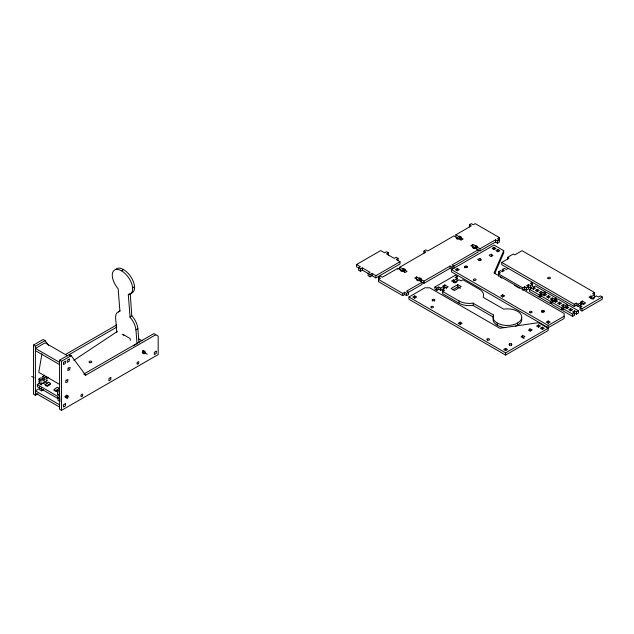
<?xml version="1.0" encoding="UTF-8"?>
<svg xmlns="http://www.w3.org/2000/svg" width="634" height="634" viewBox="0 0 634 634"><rect width="100%" height="100%" fill="white"/><g stroke="black" fill="none" stroke-linecap="round" stroke-linejoin="round"><path stroke-width="0.95" d="M41.947 353.812L38.753 372.372L59.588 384.402M503.713 250.66L494.044 272.985L564.141 313.458L564.141 318.482L548.188 327.691L451.503 271.875L451.503 269.64L494.044 245.081L503.713 250.66L503.713 252.895L494.821 273.436M522.567 335.552L521.1 336.884L523.399 337.732L524.873 336.408L522.567 335.552L522.567 337.787L524.104 338.358M529.929 328.903L528.455 330.235L530.761 331.083L532.235 329.751L529.929 328.903L529.929 331.138M121.577 270.853L123.503 269.545M132.609 287.884L134.535 286.576M137.071 344.167L135.938 329.894A14.36 7.537 55.8 0 0 130.097 317.293L128.298 294.62L129.582 293.748M129.851 317.04L131.777 315.732L130.295 294.287M135.938 329.894L137.863 328.586A14.36 7.537 55.8 0 0 132.023 315.986L131.777 315.732M39.268 383.895L38.936 379.021L40.861 377.737L42.795 378.855L42.946 381.002L44.871 379.718L44.729 377.579L42.795 376.461L44.721 375.177M41.202 385.004L40.869 380.138L42.795 378.855M44.729 377.579L46.654 376.295L46.987 381.169M59.675 397.169L57.742 398.453L37.438 386.732L37.295 384.584L39.229 383.308L41.162 384.426L46.948 380.582M46.654 378.379L48.295 377.285M73.774 360.374L117.322 331.471M50.569 384.172L47.201 386.415L45.268 385.298M39.459 386.811L39.657 389.736L41.59 390.853L43.524 389.569M59.231 388.349L55.847 390.631L53.914 389.522L57.29 387.279L59.224 388.396M57.908 390.108L55.903 391.44L53.969 390.322M57.742 398.453L57.599 396.305L59.533 395.03L57.599 393.912M133.512 345.918L135.977 344.278M37.977 393.817L35.409 395.299L33.475 394.182L33.475 345.062L43.144 339.483L45.077 340.601L48.556 345.284M33.475 345.062L35.409 346.18L45.077 340.601M65.334 354.58L116.624 324.965M155.774 334.736L85.685 375.209L83.751 374.092L153.84 333.619L158.191 336.131L158.191 354.557L61.514 410.372L59.58 409.255L59.58 360.136L116.846 327.073M59.58 360.136L61.514 361.253L71.182 355.666L85.685 375.209M39.276 388.602L35.409 390.837L59.58 404.793M398.104 260.614L398.104 258.387L396.171 259.496L400.038 261.731L400.038 263.966L375.867 277.922L371.999 275.687L370.066 276.804L368.132 275.687L368.132 273.452L370.066 272.335L362.331 267.873L360.397 268.99L356.53 266.755L356.53 264.521L380.701 250.565L384.569 252.8L386.502 251.682L388.436 252.8L388.436 255.034M388.436 252.8L386.502 253.917L394.237 258.387L396.171 257.269L398.104 258.387M356.53 264.521L360.397 266.755L358.464 267.873L358.464 270.108L360.397 271.225L362.331 270.108L370.066 274.57L371.999 273.452L375.867 275.687L400.038 261.731M378.514 277.216L380.448 278.334L378.514 279.443L402.685 293.399L404.619 292.282L406.553 293.399L422.022 284.468L422.022 282.241L406.553 291.172L408.486 292.282L408.486 294.517L406.553 295.634L404.619 294.517L402.685 295.634L378.514 281.678L378.514 277.216L380.448 276.099L382.381 277.216L397.851 268.285L405.102 272.469L407.036 271.352L404.619 269.957L404.619 272.192M423.956 253.212L423.956 250.977L425.889 249.859L427.823 250.977L453.928 235.903L461.18 240.096L463.113 238.978L460.696 237.584L460.696 239.818L461.417 239.398L459.729 238.416L459 238.836L459 236.609L455.862 234.794L455.862 237.021M469.398 226.98L469.398 224.745L471.331 223.628L473.265 224.745L475.199 223.628L499.37 237.584L499.37 242.045L497.436 243.163L495.503 242.045L480.033 250.977L470.848 245.675L472.782 244.558L477.616 246.515L476.887 246.935L476.887 249.162M399.785 269.402L399.785 267.168L425.889 252.094L423.956 250.977M455.862 234.794L471.331 225.862L469.398 224.745M400.989 270.1L400.268 270.512L401.956 271.495L402.685 271.075M399.785 267.168L402.923 268.982L403.652 268.562L405.34 269.537L404.619 269.957M459 236.609L459.729 236.189L461.417 237.164L460.696 237.584M458.762 238.701L458.033 239.113L456.345 238.138L457.066 237.718L457.066 239.208M416.704 276.931L414.771 278.049L423.956 283.35L450.061 268.285L451.994 269.402L451.994 267.168L450.061 266.05L423.956 281.124L420.81 279.309L420.81 281.544L421.539 281.124L419.843 280.141L419.122 280.561L419.122 278.334L416.704 276.931L416.704 279.166M417.188 279.443L416.459 279.863L418.155 280.838L418.876 280.426M419.122 278.334L419.843 277.914L421.539 278.889L420.81 279.309M474.953 248.045L474.232 248.465L472.536 247.49L473.265 247.07L473.265 248.56M476.887 246.935L480.033 248.742L495.503 239.818L497.436 240.928L499.37 239.818L497.436 238.701L499.37 237.584M451.994 267.168L478.099 252.094L478.099 249.859L451.994 264.933L453.928 266.05L453.928 268.285M457.304 268.523L455.37 269.64L457.304 270.758L459.238 269.64L457.304 268.523L457.304 270.758M494.044 247.308L492.111 248.425L494.044 249.542L495.978 248.425L494.044 247.308L494.044 249.542M408.93 297.013L424.883 287.796L429.717 287.796L499.814 328.269L538.488 322.69L548.156 328.269L548.156 330.504L505.615 355.064L408.93 299.24L408.93 297.013L505.615 352.829L548.156 328.269M414.731 295.896L412.797 297.013L414.731 298.123L416.665 297.013L414.731 295.896L414.731 298.123M497.912 249.542L495.978 250.66L497.912 251.777L499.846 250.66L497.912 249.542L497.912 251.777M445.551 287.582L440.717 290.372L438.783 289.255L436.85 290.372L434.916 289.255L434.916 287.028L455.22 275.299L457.154 276.416L457.154 280.886M434.916 287.028L436.85 288.137L438.783 287.028L440.717 288.137L443.618 286.465L443.618 288.7M457.154 276.416L455.22 277.534L457.154 278.651L454.253 280.323L453.524 279.911L451.59 281.021L454.974 282.978L456.908 281.861L456.187 281.441M446.273 288.002L448.206 286.885L444.822 284.928L442.889 286.045L443.618 286.465M443.531 287.907L444.822 287.162L446.518 288.137M457.811 284.618L451.043 288.525L454.427 290.475L461.195 286.568L457.811 284.618L457.811 286.853L452.739 289.778M507.549 259.607L507.549 257.38L513.35 254.028L514.8 254.868L522.051 250.676L594.565 292.543L594.565 297.013M582.963 303.71L578.129 306.499L576.195 305.382L574.261 306.499L501.748 264.632L501.748 262.405L508.999 258.212L507.549 257.38M498.53 276.17L498.53 271.701L500.464 270.583L502.397 271.701L504.331 270.583L502.397 269.466L502.397 271.701M502.397 269.466L504.331 268.356L506.265 269.466L508.199 268.356M502.746 294.755L500.812 295.872L502.746 296.989L504.68 295.872L502.746 294.755L502.746 296.989M460.173 322.127L458.239 323.245L460.173 324.362L462.107 323.245L460.173 322.127L460.173 324.362M498.53 271.701L500.464 272.818L498.53 273.936L522.701 287.891L524.635 286.774L526.569 287.891L528.502 286.774M528.502 284.539L526.569 285.657L530.436 287.891L532.37 286.774L532.37 282.304L530.436 283.422L532.37 284.539L530.436 285.657L528.502 284.539L528.502 289.009L526.569 290.126L524.635 289.009L522.701 290.126L522.701 287.891M543.108 292.662L543.108 294.897L545.042 293.78L545.042 291.553L543.108 292.662L541.174 291.553L541.174 296.015L539.241 297.132L529.58 291.553L529.58 289.318L531.514 288.201L533.448 289.318L535.381 288.201L533.448 287.083L533.448 289.318M533.448 287.083L535.381 285.966L545.042 291.553M537.307 289.318L535.381 290.435L537.307 291.553L539.241 290.435L537.307 289.318L537.307 291.553M541.174 291.553L539.241 292.662L544.558 295.737L546.492 294.62L544.558 293.502L544.558 295.737M529.58 289.318L539.241 294.897L541.174 293.78M556.161 300.199L556.161 297.972L554.227 299.082L552.293 297.972L552.293 302.434L550.36 303.551L540.691 297.972L540.691 295.737L542.625 294.62M544.558 293.502L546.492 292.385L556.161 297.972M548.426 295.737L546.492 296.855L548.426 297.972L550.36 296.855L548.426 295.737L548.426 297.972M552.293 297.972L550.36 299.082L555.677 302.156L557.611 301.039L555.677 299.922L555.677 302.156M540.691 295.737L550.36 301.316L552.293 300.199M563.412 308.853L561.478 309.971L551.81 304.391L551.81 302.156L553.744 301.039M555.677 299.922L557.611 298.804L567.279 304.391L567.279 306.618L565.346 307.736L565.346 305.501L567.279 304.391M555.519 300.571L554.227 301.316L554.227 299.082M559.545 302.156L557.611 303.274L559.545 304.391L561.478 303.274L559.545 302.156L559.545 304.391M565.346 305.501L563.412 304.391L561.478 305.501L566.796 308.576L568.73 307.458L566.796 306.341L566.796 308.576M551.81 302.156L561.478 307.736L563.412 306.618M574.531 310.811L572.597 311.92L576.464 314.155L578.398 313.037L578.398 310.811L576.464 311.92L574.531 310.811L574.531 315.272L572.597 316.39L562.929 310.811L562.929 308.576L564.862 307.458M566.796 306.341L568.73 305.223L578.398 310.811M538.488 324.917L536.554 326.034L538.488 327.152L540.422 326.034L538.488 324.917L538.488 327.152M501.748 262.405L574.261 304.265L576.195 303.147L578.129 304.265L581.029 302.592L581.029 304.827L580.308 304.407L582.242 303.29L583.93 304.265M594.565 292.543L592.631 293.661L594.565 294.778L591.665 296.45L590.943 296.03L589.01 297.148L592.394 299.105L594.327 297.988L593.598 297.568L593.598 299.058M583.692 304.13L585.626 303.012L582.242 301.055L580.308 302.172L581.029 302.592M548.188 320.994L546.254 322.112L548.188 323.229L550.122 322.112L548.188 320.994L548.188 323.229M570.663 308.576L568.73 309.693L570.663 310.811L572.597 309.693L570.663 308.576L570.663 310.811M505.615 348.367L503.681 349.477L505.615 350.594L507.549 349.477L505.615 348.367L505.615 350.594M542.355 327.152L540.422 328.269L542.355 329.387L544.289 328.269L542.355 327.152L542.355 329.387M451.503 269.64L548.188 325.456L564.141 316.247M562.929 308.576L572.597 314.155L574.531 313.037M581.996 308.734L602.3 297.013L602.3 299.24L581.996 310.961L580.062 309.852L580.062 305.382L581.996 306.499L580.062 307.617L581.996 308.734L581.996 310.961M479.954 258.521L477.648 259.369L479.122 260.701L481.428 259.853L479.954 258.521L479.954 260.756M491.477 254.274L489.171 255.122L490.645 256.453L492.951 255.605L491.477 254.274L491.477 256.501M454.253 280.323L454.253 282.558L459.087 279.768L461.021 280.886L462.955 279.768L479.391 289.255A14.36 8.29 0 0 1 483.1 297.267L503.713 309.162A14.36 8.29 0 0 1 521.727 316.445A14.36 8.29 0 0 1 506.178 325.424A14.36 8.29 0 0 1 493.561 315.019L472.948 303.123A14.36 8.29 0 0 1 459.087 300.976L442.651 291.489L444.585 290.372L442.651 289.255L442.651 293.724L459.087 303.211A14.36 8.29 0 0 0 472.948 305.358L493.561 317.254A14.36 8.29 0 0 0 505.552 327.619M602.3 297.013L600.366 295.896L598.433 297.013L596.499 295.896L591.665 298.685L591.665 296.45M500.194 277.129L501.859 278.096M514.364 285.308L519.365 288.201M457.811 286.853L460.355 288.312M138.759 338.865L142.087 340.791M123.4 334.641L130.168 338.548L130.311 340.41M122.156 334.261L124.573 335.655M142.579 350.547L144.187 351.482M144.275 352.544L147.223 354.248M71.182 355.666L69.249 354.557L70.406 356.118M67.576 355.825L45.077 342.828L35.409 348.415L59.58 362.371M35.409 350.642L59.58 364.598M44.871 379.718L42.938 378.601L42.795 376.461M44.697 381.676L47.193 383.118M38.936 379.021L40.869 380.138M31.7 376.406L34.125 377.801M42.763 382.96L45.26 384.402M56.624 390.956L58.233 391.891M64.755 396.678L66.364 397.613M37.295 384.584L57.599 396.305M59.961 401.457L58.027 400.339L57.829 397.423M35.409 393.072L59.58 407.02M137.863 328.586L138.997 342.859M116.767 332.446L115.634 318.165A14.36 7.537 55.8 0 1 119.945 311.429L118.146 288.763A14.36 7.537 55.8 0 1 114.112 270.353A14.36 7.537 55.8 0 1 129.669 279.332A14.36 7.537 55.8 0 1 128.298 294.62M59.897 400.482L59.239 390.742L57.306 389.625L57.639 394.499M41.392 387.929L41.59 390.853M590.943 296.03L590.943 298.265M582.242 301.055L582.242 303.29M578.129 304.265L578.129 306.499M576.464 311.92L576.464 314.155M576.195 303.147L576.195 305.382M574.261 304.265L574.261 306.499M572.597 314.155L572.597 316.39M563.412 304.391L563.412 308.108M561.478 307.736L561.478 309.971M550.36 301.316L550.36 303.551M548.188 325.456L548.188 327.691M543.845 310.676L543.845 312.166M541.919 310.771L541.919 312.261M539.241 294.897L539.241 297.132M530.436 285.657L530.436 287.891M526.569 287.891L526.569 290.126M524.635 286.774L524.635 289.009M517.574 323.031L517.574 325.258M511.503 343.953L511.503 345.443M509.577 343.85L509.577 345.34M505.615 352.829L505.615 355.064M497.436 240.928L497.436 243.163M497.278 323.031L497.278 325.258M495.503 239.818L495.503 242.045M493.561 315.019L493.561 317.254M480.033 248.742L480.033 250.977M475.92 245.532L475.92 247.767L475.199 248.187L475.199 245.952M473.289 303.044L473.289 305.279M472.782 244.558L472.782 246.792M466.886 266.24L466.886 267.73M464.96 266.343L464.96 267.833M459.729 236.189L459.729 238.416M459.087 300.976L459.087 303.211M453.524 279.911L453.524 282.138M450.061 266.05L450.061 268.285M444.822 284.928L444.822 287.162M440.717 288.137L440.717 290.372M438.783 287.028L438.783 289.255M436.85 288.137L436.85 290.372M434.536 299.517L434.536 301.007M432.61 299.422L432.61 300.904M423.956 281.124L423.956 283.35M419.843 277.914L419.843 280.141M406.553 293.399L406.553 295.634M404.619 292.282L404.619 294.517M403.652 268.562L403.652 270.797L402.923 271.209L402.923 268.982M402.685 293.399L402.685 295.634M397.851 268.285L397.851 269.402M375.867 275.687L375.867 277.922M371.999 273.452L371.999 275.687M370.066 274.57L370.066 276.804M362.331 267.873L362.331 270.108M360.397 268.99L360.397 271.225M61.514 361.253L61.514 410.372M35.409 346.18L35.409 395.299M115.562 269.505A14.36 7.537 55.8 0 1 130.937 276.963A14.36 7.537 55.8 0 1 130.929 293.225M118.479 312.063A14.36 7.537 55.8 0 1 119.913 310.684M39.625 382.564A1.371 0.792 -60 0 1 39.68 380.757M143.633 352.845A1.371 0.792 -60 0 1 142.349 352.726A1.371 0.792 -60 0 1 143.308 350.871A1.371 0.792 -60 0 1 144.259 351.632M66.182 397.613A1.371 0.792 -60 0 1 65.389 396.781A1.371 0.792 -60 0 1 66.507 395.22A1.371 0.792 -60 0 1 67.299 396.06M521.56 317.959A14.36 8.29 0 0 1 515.402 326.296M66.102 380.178L65.69 382.595L67.576 381.985L67.996 379.568L66.102 380.178M68.187 368.077L67.775 370.494L69.661 369.884L70.073 367.466L68.187 368.077M48.588 382.254L45.212 384.497L47.146 385.607L50.522 383.372L48.588 382.254M65.381 361.253L63.448 362.371L63.448 364.598L65.381 363.48L65.381 361.253M69.249 359.018L67.315 360.136L67.315 362.371L69.249 361.253L69.249 359.018M65.381 403.676L63.448 404.793L63.448 407.02L65.381 405.911L65.381 403.676M110.815 377.436L108.882 378.553L108.882 380.788L110.815 379.671L110.815 377.436M156.257 351.204L154.324 352.322L154.324 354.557L156.257 353.439L156.257 351.204M144.354 353.606A1.371 0.792 -60 0 0 145.067 351.45A1.371 0.792 -60 0 0 143.395 352.575A1.371 0.792 -60 0 0 144.354 353.606M67.402 398.041A1.371 0.792 -60 0 0 68.123 395.885A1.371 0.792 -60 0 0 66.459 396.987A1.371 0.792 -60 0 0 67.402 398.041M89.743 362.68A1.371 0.848 -3.9 0 0 91.787 361.863A1.371 0.848 -3.9 0 0 89.743 361.214A1.371 0.848 -3.9 0 0 89.743 362.68M82.055 396.21A1.331 0.769 -60 0 0 82.483 394.15A1.331 0.769 -60 0 0 80.906 395.545A1.331 0.769 -60 0 0 82.055 396.21M138.133 363.837A1.331 0.769 -60 0 0 138.561 361.768A1.331 0.769 -60 0 0 136.984 363.171A1.331 0.769 -60 0 0 138.133 363.837M542.094 311.888A1.371 0.792 0 0 0 544.313 311.421A1.371 0.792 0 0 0 542.498 310.541A1.371 0.792 0 0 0 542.094 311.888M465.134 267.453A1.371 0.792 0 0 0 467.353 266.985A1.371 0.792 0 0 0 465.538 266.106A1.371 0.792 0 0 0 465.134 267.453M474.042 280.355A1.331 0.769 0 0 0 476.047 279.689A1.331 0.769 0 0 0 474.042 279.023A1.331 0.769 0 0 0 474.042 280.355M530.119 312.728A1.331 0.769 0 0 0 532.124 312.063A1.331 0.769 0 0 0 530.119 311.397A1.331 0.769 0 0 0 530.119 312.728M431.469 307.72A1.331 0.769 0 0 0 433.474 307.054A1.331 0.769 0 0 0 431.469 306.388A1.331 0.769 0 0 0 431.469 307.72M432.705 300.667A1.371 0.792 0 0 0 434.853 300.096A1.371 0.792 0 0 0 432.911 299.311A1.371 0.792 0 0 0 432.705 300.667M509.665 345.102A1.371 0.792 0 0 0 511.812 344.531A1.371 0.792 0 0 0 509.879 343.739A1.371 0.792 0 0 0 509.665 345.102M487.546 340.101A1.331 0.769 0 0 0 489.543 339.436A1.331 0.769 0 0 0 487.546 338.762A1.331 0.769 0 0 0 487.546 340.101M548.085 278.548A1.371 0.792 0 0 0 550.375 278.191A1.371 0.792 0 0 0 548.695 277.224A1.371 0.792 0 0 0 548.085 278.548"/></g></svg>
